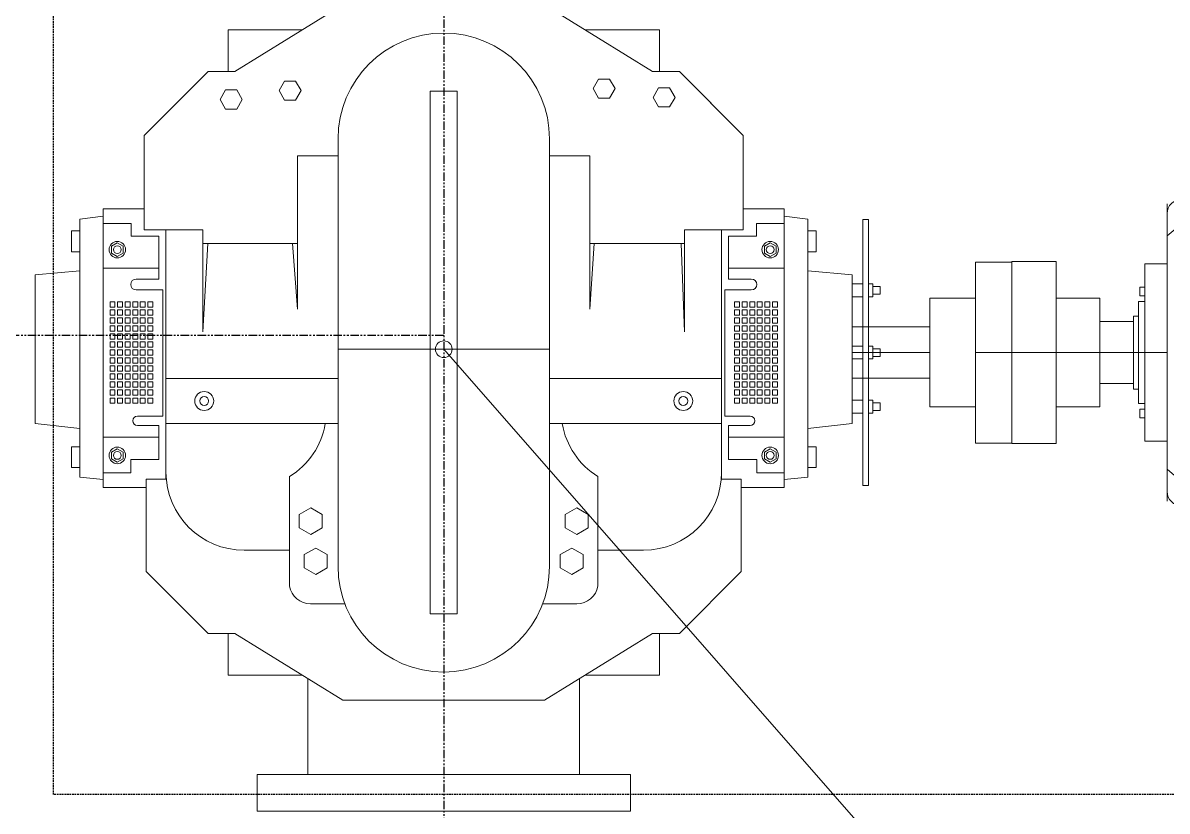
# Model space of a CAD drawing. Header units: inches. Extents: x 86328 to 235202, y 68629 to 184293.
# Drawn here: x 182721 to 184406, y 129127 to 130288 of the extents above; entities that cross this region are included whole.
import ezdxf

# ---------------------------------------------------------------- set-up
doc = ezdxf.new("R2010")
doc.units = ezdxf.units.IN
doc.header["$MEASUREMENT"] = 0
doc.linetypes.add('HIDDEN', pattern=[0.375, 0.25, -0.125])
doc.linetypes.add('PHANTOM2', pattern=[1.25, 0.625, -0.125, 0.125, -0.125, 0.125, -0.125])
doc.layers.add('DIM', color=251, linetype='Continuous', lineweight=0)

msp = doc.modelspace()

# ---------------------------------------------------------------- linework, layer by layer
at = {"color": 8, "linetype": 'PHANTOM2', "ltscale": 20}
for p, q in [((183341.1, 146242.8), (183341.1, 125728.4)), ((183341.1, 129827.4), (176882.3, 129827.4))]:
    msp.add_line(p, q, dxfattribs=at)
at = {"layer": 'DIM', "color": 8, "linetype": 'HIDDEN', "lineweight": 25, "ltscale": 10}
for p, q in [((182766.3, 129151.7), (182766.3, 130501.4)), ((185766.3, 129151.7), (182766.3, 129151.7))]:
    msp.add_line(p, q, dxfattribs=at)
at = {"layer": 'DIM', "color": 8, "linetype": 'Continuous'}
for p, q in [((183033.5, 130216.2), (183192.6, 130314.3)), ((183648.7, 130216.2), (183489.6, 130314.3)), ((183023.4, 130216.2), (183023.4, 130277.6)), ((183023.4, 130277.6), (183133.1, 130277.6)), ((183023.4, 130216.2), (183023.4, 130277.6)), ((183023.4, 130277.6), (183133.1, 130277.6)), ((183658.8, 130277.6), (183549.1, 130277.6)), ((183658.8, 130277.6), (183549.1, 130277.6)), ((183658.8, 130216.2), (183658.8, 130277.6)), ((183658.8, 130216.2), (183658.8, 130277.6)), ((182900.1, 130122.1), (182994.1, 130216.2)), ((182903, 130125), (182994.1, 130216.2)), ((182994.1, 130216.2), (183033.5, 130216.2)), ((182994.1, 130216.2), (183023.4, 130216.2)), ((182994.1, 130216.2), (183023.4, 130216.2)), ((183688, 130216.2), (183648.7, 130216.2)), ((183688, 130216.2), (183658.8, 130216.2)), ((183688, 130216.2), (183658.8, 130216.2)), ((183779.2, 130125), (183688, 130216.2)), ((183782, 130122.1), (183688, 130216.2)), ((183106.7, 130202.2), (183098.5, 130188.1)), ((183122.9, 130202.2), (183106.7, 130202.2)), ((183131.1, 130188.1), (183122.9, 130202.2)), ((183569.1, 130205.1), (183560.9, 130191)), ((183585.4, 130205.1), (183569.1, 130205.1)), ((183593.5, 130191), (183585.4, 130205.1)), ((183657.5, 130192.3), (183649.3, 130178.2)), ((183673.7, 130192.3), (183657.5, 130192.3)), ((183681.9, 130178.2), (183673.7, 130192.3)), ((183019.9, 130189.2), (183011.7, 130175.1)), ((183011.7, 130175.1), (183019.9, 130161)), ((183036.2, 130189.2), (183019.9, 130189.2)), ((183044.3, 130175.1), (183036.2, 130189.2)), ((183036.2, 130161), (183044.3, 130175.1)), ((183098.5, 130188.1), (183106.7, 130174)), ((183122.9, 130174), (183131.1, 130188.1)), ((183361, 130187.4), (183321.2, 130187.4)), ((183321.2, 130187.4), (183321.2, 129807.4)), ((183361, 129807.4), (183361, 130187.4)), ((183560.9, 130191), (183569.1, 130176.9)), ((183569.1, 130176.9), (183585.4, 130176.9)), ((183585.4, 130176.9), (183593.5, 130191)), ((183649.3, 130178.2), (183657.5, 130164.1)), ((183673.7, 130164.1), (183681.9, 130178.2)), ((183019.9, 130161), (183036.2, 130161)), ((183106.7, 130174), (183122.9, 130174)), ((183657.5, 130164.1), (183673.7, 130164.1)), ((182900.1, 129983.1), (182900.1, 130122.1)), ((183185.4, 130116.6), (183185.4, 129807.4)), ((183496.8, 129807.4), (183496.8, 130117.1)), ((183782, 129983.1), (183782, 130122.1)), ((183125.9, 129866.3), (183125.9, 130092.2)), ((183125.9, 130092.2), (183185.4, 130092.2)), ((183556.3, 130092.2), (183496.8, 130092.2)), ((183556.3, 129866.3), (183556.3, 130092.2)), ((182839.6, 129992.3), (182839.6, 130013.9)), ((182839.6, 130013.9), (182900.1, 130013.9)), ((183842.6, 130013.9), (183782, 130013.9)), ((183842.6, 129992.3), (183842.6, 130013.9)), ((184406.3, 130021.3), (184406.3, 129598)), ((184406.3, 129583.8), (184406.3, 130007)), ((182839.6, 130003.1), (182805.1, 129998.7)), ((182805.1, 129998.7), (182805.1, 129922.7)), ((182839.6, 129627), (182839.6, 129992.3)), ((182839.6, 129992.3), (182880.6, 129992.3)), ((182880.6, 129992.3), (182880.6, 129974)), ((183842.6, 129992.3), (183801.5, 129992.3)), ((183801.5, 129992.3), (183801.5, 129974)), ((183842.6, 130003.1), (183877.1, 129998.7)), ((183842.6, 129627), (183842.6, 129992.3)), ((183877.1, 129998.7), (183877.1, 129922.7)), ((183958.1, 129606.6), (183958.1, 129998.5)), ((183958.1, 129998.5), (183966.5, 129998.5)), ((183966.5, 129998.5), (183966.5, 129606.6)), ((182805.1, 129981.7), (182792.8, 129981.7)), ((182792.8, 129981.7), (182792.8, 129950.9)), ((182805.1, 129950.9), (182805.1, 129981.7)), ((182880.6, 129974), (182921.7, 129974)), ((182932.1, 129983.1), (182900.1, 129983.1)), ((182921.7, 129974), (182921.7, 129910.7)), ((182932.1, 129983.1), (182986.5, 129983.1)), ((182932.1, 129616.2), (182932.1, 129983.1)), ((182986.5, 129983.1), (182986.5, 129832.8)), ((183750.1, 129983.1), (183695.6, 129983.1)), ((183695.6, 129983.1), (183695.6, 129832.8)), ((183750.1, 129616.2), (183750.1, 129983.1)), ((183750.1, 129983.1), (183782, 129983.1)), ((183801.5, 129974), (183760.4, 129974)), ((183760.4, 129974), (183760.4, 129910.7)), ((183877.1, 129981.7), (183889.3, 129981.7)), ((183877.1, 129950.9), (183877.1, 129981.7)), ((183889.3, 129981.7), (183889.3, 129950.9)), ((184424.2, 129989.3), (184406.3, 129974.2)), ((182860.4, 129963.9), (182851.8, 129959)), ((182851.8, 129959), (182851.8, 129949)), ((182869, 129959), (182860.4, 129963.9)), ((182869, 129949), (182869, 129959)), ((182986.5, 129963), (183125.9, 129963)), ((182986.5, 129832.8), (182993.9, 129963)), ((183125.9, 129866.3), (183118.4, 129963)), ((183695.6, 129963), (183556.3, 129963)), ((183556.3, 129866.3), (183562.5, 129963)), ((183695.6, 129832.8), (183690.6, 129963)), ((183813.2, 129959), (183821.8, 129963.9)), ((183813.2, 129949), (183813.2, 129959)), ((183821.8, 129963.9), (183830.4, 129959)), ((183830.4, 129959), (183830.4, 129949)), ((182792.8, 129950.9), (182805.1, 129950.9)), ((182851.8, 129949), (182860.4, 129944.1)), ((182860.4, 129944.1), (182869, 129949)), ((183821.8, 129944.1), (183813.2, 129949)), ((183830.4, 129949), (183821.8, 129944.1)), ((183889.3, 129950.9), (183877.1, 129950.9)), ((182805.1, 129922.7), (182739.5, 129916.8)), ((182805.1, 129690.6), (182805.1, 129925.2)), ((182921.7, 129926.9), (182839.6, 129926.9)), ((183760.4, 129926.9), (183842.6, 129926.9)), ((183877.1, 129690.6), (183877.1, 129925.2)), ((183877.1, 129922.7), (183942.7, 129916.8)), ((184123.9, 129935.8), (184177.6, 129935.8)), ((184123.9, 129802.5), (184123.9, 129935.8)), ((184242.8, 129936.4), (184177.6, 129936.4)), ((184177.6, 129936.4), (184177.6, 129802.5)), ((184177.6, 129935.8), (184177.6, 129802.5)), ((184242.8, 129802.5), (184242.8, 129936.4)), ((184406.3, 129932.9), (184373.4, 129932.9)), ((184373.4, 129932.9), (184373.4, 129802.5)), ((184406.3, 129802.5), (184406.3, 129932.9)), ((182739.5, 129916.8), (182739.5, 129698)), ((182921.7, 129910.7), (182888.2, 129910.7)), ((183760.4, 129910.7), (183794, 129910.7)), ((183942.7, 129916.8), (183942.7, 129698)), ((182888.2, 129894.6), (182927.3, 129894.6)), ((182927.3, 129894.6), (182927.3, 129709)), ((183794, 129894.6), (183754.9, 129894.6)), ((183754.9, 129894.6), (183754.9, 129709)), ((183942.7, 129884.6), (183942.7, 129903.5)), ((183942.7, 129903.5), (183958.1, 129903.5)), ((183958.1, 129903.5), (183958.1, 129884.6)), ((183966.5, 129884.6), (183966.5, 129903.5)), ((183966.5, 129903.5), (183972.9, 129903.5)), ((183972.9, 129903.5), (183972.9, 129884.6)), ((183983.5, 129899.7), (183972.9, 129899.7)), ((183972.9, 129899.7), (183972.9, 129888.4)), ((183972.9, 129888.4), (183983.5, 129888.4)), ((183983.5, 129888.4), (183983.5, 129899.7)), ((184373.4, 129898.7), (184366.1, 129898.7)), ((184366.1, 129898.7), (184366.1, 129886.1)), ((184373.4, 129886.1), (184373.4, 129898.7)), ((182857, 129877.1), (182849.7, 129877.1)), ((182849.7, 129877.1), (182849.7, 129869.5)), ((182857, 129869.5), (182857, 129877.1)), ((182868.2, 129877.1), (182860.8, 129877.1)), ((182860.8, 129877.1), (182860.8, 129869.5)), ((182868.2, 129869.5), (182868.2, 129877.1)), ((182879.3, 129877.1), (182872, 129877.1)), ((182872, 129877.1), (182872, 129869.5)), ((182879.3, 129869.5), (182879.3, 129877.1)), ((182890.5, 129877.1), (182883.1, 129877.1)), ((182883.1, 129877.1), (182883.1, 129869.5)), ((182890.5, 129869.5), (182890.5, 129877.1)), ((182901.6, 129877.1), (182894.3, 129877.1)), ((182894.3, 129877.1), (182894.3, 129869.5)), ((182901.6, 129869.5), (182901.6, 129877.1)), ((182912.8, 129877.1), (182905.4, 129877.1)), ((182905.4, 129877.1), (182905.4, 129869.5)), ((182912.8, 129869.5), (182912.8, 129877.1)), ((183769.4, 129869.5), (183769.4, 129877.1)), ((183769.4, 129877.1), (183776.7, 129877.1)), ((183776.7, 129877.1), (183776.7, 129869.5)), ((183780.5, 129869.5), (183780.5, 129877.1)), ((183780.5, 129877.1), (183787.9, 129877.1)), ((183787.9, 129877.1), (183787.9, 129869.5)), ((183791.7, 129869.5), (183791.7, 129877.1)), ((183791.7, 129877.1), (183799, 129877.1)), ((183799, 129877.1), (183799, 129869.5)), ((183802.8, 129869.5), (183802.8, 129877.1)), ((183802.8, 129877.1), (183810.2, 129877.1)), ((183810.2, 129877.1), (183810.2, 129869.5)), ((183814, 129869.5), (183814, 129877.1)), ((183814, 129877.1), (183821.3, 129877.1)), ((183821.3, 129877.1), (183821.3, 129869.5)), ((183825.1, 129869.5), (183825.1, 129877.1)), ((183825.1, 129877.1), (183832.5, 129877.1)), ((183832.5, 129877.1), (183832.5, 129869.5)), ((183958.1, 129884.6), (183942.7, 129884.6)), ((183972.9, 129884.6), (183966.5, 129884.6)), ((184056.8, 129882.5), (184123.9, 129882.5)), ((184056.8, 129722.5), (184056.8, 129882.5)), ((184123.9, 129882.5), (184123.9, 129722.5)), ((184242.8, 129802.5), (184242.8, 129882.5)), ((184242.8, 129882.5), (184307, 129882.5)), ((184307, 129882.5), (184307, 129802.5)), ((184363.9, 129802.5), (184363.9, 129877.6)), ((184363.9, 129877.6), (184373.4, 129877.6)), ((184366.1, 129886.1), (184373.4, 129886.1)), ((184373.4, 129877.6), (184373.4, 129802.5)), ((182849.7, 129869.5), (182857, 129869.5)), ((182857, 129865.3), (182849.7, 129865.3)), ((182849.7, 129865.3), (182849.7, 129857.7)), ((182849.7, 129857.7), (182857, 129857.7)), ((182857, 129857.7), (182857, 129865.3)), ((182860.8, 129869.5), (182868.2, 129869.5)), ((182868.2, 129865.3), (182860.8, 129865.3)), ((182860.8, 129865.3), (182860.8, 129857.7)), ((182860.8, 129857.7), (182868.2, 129857.7)), ((182868.2, 129857.7), (182868.2, 129865.3)), ((182872, 129869.5), (182879.3, 129869.5)), ((182879.3, 129865.3), (182872, 129865.3)), ((182872, 129865.3), (182872, 129857.7)), ((182872, 129857.7), (182879.3, 129857.7)), ((182879.3, 129857.7), (182879.3, 129865.3)), ((182883.1, 129869.5), (182890.5, 129869.5)), ((182890.5, 129865.3), (182883.1, 129865.3)), ((182883.1, 129865.3), (182883.1, 129857.7)), ((182883.1, 129857.7), (182890.5, 129857.7)), ((182890.5, 129857.7), (182890.5, 129865.3)), ((182894.3, 129869.5), (182901.6, 129869.5)), ((182901.6, 129865.3), (182894.3, 129865.3)), ((182894.3, 129865.3), (182894.3, 129857.7)), ((182894.3, 129857.7), (182901.6, 129857.7)), ((182901.6, 129857.7), (182901.6, 129865.3)), ((182905.4, 129869.5), (182912.8, 129869.5)), ((182912.8, 129865.3), (182905.4, 129865.3)), ((182905.4, 129865.3), (182905.4, 129857.7)), ((182905.4, 129857.7), (182912.8, 129857.7)), ((182912.8, 129857.7), (182912.8, 129865.3)), ((183776.7, 129869.5), (183769.4, 129869.5)), ((183769.4, 129857.7), (183769.4, 129865.3)), ((183769.4, 129865.3), (183776.7, 129865.3)), ((183776.7, 129857.7), (183769.4, 129857.7)), ((183776.7, 129865.3), (183776.7, 129857.7)), ((183787.9, 129869.5), (183780.5, 129869.5)), ((183780.5, 129857.7), (183780.5, 129865.3)), ((183780.5, 129865.3), (183787.9, 129865.3)), ((183787.9, 129857.7), (183780.5, 129857.7)), ((183787.9, 129865.3), (183787.9, 129857.7)), ((183799, 129869.5), (183791.7, 129869.5)), ((183791.7, 129857.7), (183791.7, 129865.3)), ((183791.7, 129865.3), (183799, 129865.3)), ((183799, 129857.7), (183791.7, 129857.7)), ((183799, 129865.3), (183799, 129857.7)), ((183810.2, 129869.5), (183802.8, 129869.5)), ((183802.8, 129857.7), (183802.8, 129865.3)), ((183802.8, 129865.3), (183810.2, 129865.3)), ((183810.2, 129857.7), (183802.8, 129857.7)), ((183810.2, 129865.3), (183810.2, 129857.7)), ((183821.3, 129869.5), (183814, 129869.5)), ((183814, 129857.7), (183814, 129865.3)), ((183814, 129865.3), (183821.3, 129865.3)), ((183821.3, 129857.7), (183814, 129857.7)), ((183821.3, 129865.3), (183821.3, 129857.7)), ((183832.5, 129869.5), (183825.1, 129869.5)), ((183825.1, 129857.7), (183825.1, 129865.3)), ((183825.1, 129865.3), (183832.5, 129865.3)), ((183832.5, 129857.7), (183825.1, 129857.7)), ((183832.5, 129865.3), (183832.5, 129857.7)), ((184356.9, 129802.5), (184356.9, 129856.3)), ((184356.9, 129856.3), (184363.9, 129856.3)), ((184363.9, 129856.3), (184363.9, 129802.5)), ((182857, 129853.5), (182849.7, 129853.5)), ((182849.7, 129853.5), (182849.7, 129845.9)), ((182849.7, 129845.9), (182857, 129845.9)), ((182857, 129841.7), (182849.7, 129841.7)), ((182849.7, 129841.7), (182849.7, 129834.1)), ((182857, 129845.9), (182857, 129853.5)), ((182857, 129834.1), (182857, 129841.7)), ((182868.2, 129853.5), (182860.8, 129853.5)), ((182860.8, 129853.5), (182860.8, 129845.9)), ((182860.8, 129845.9), (182868.2, 129845.9)), ((182868.2, 129841.7), (182860.8, 129841.7)), ((182860.8, 129841.7), (182860.8, 129834.1)), ((182868.2, 129845.9), (182868.2, 129853.5)), ((182868.2, 129834.1), (182868.2, 129841.7)), ((182879.3, 129853.5), (182872, 129853.5)), ((182872, 129853.5), (182872, 129845.9)), ((182872, 129845.9), (182879.3, 129845.9)), ((182879.3, 129841.7), (182872, 129841.7)), ((182872, 129841.7), (182872, 129834.1)), ((182879.3, 129845.9), (182879.3, 129853.5)), ((182879.3, 129834.1), (182879.3, 129841.7)), ((182890.5, 129853.5), (182883.1, 129853.5)), ((182883.1, 129853.5), (182883.1, 129845.9)), ((182883.1, 129845.9), (182890.5, 129845.9)), ((182890.5, 129841.7), (182883.1, 129841.7)), ((182883.1, 129841.7), (182883.1, 129834.1)), ((182890.5, 129845.9), (182890.5, 129853.5)), ((182890.5, 129834.1), (182890.5, 129841.7)), ((182901.6, 129853.5), (182894.3, 129853.5)), ((182894.3, 129853.5), (182894.3, 129845.9)), ((182894.3, 129845.9), (182901.6, 129845.9)), ((182901.6, 129841.7), (182894.3, 129841.7)), ((182894.3, 129841.7), (182894.3, 129834.1)), ((182901.6, 129845.9), (182901.6, 129853.5)), ((182901.6, 129834.1), (182901.6, 129841.7)), ((182912.8, 129853.5), (182905.4, 129853.5)), ((182905.4, 129853.5), (182905.4, 129845.9)), ((182905.4, 129845.9), (182912.8, 129845.9)), ((182912.8, 129841.7), (182905.4, 129841.7)), ((182905.4, 129841.7), (182905.4, 129834.1)), ((182912.8, 129845.9), (182912.8, 129853.5)), ((182912.8, 129834.1), (182912.8, 129841.7)), ((183769.4, 129845.9), (183769.4, 129853.5)), ((183769.4, 129853.5), (183776.7, 129853.5)), ((183776.7, 129845.9), (183769.4, 129845.9)), ((183769.4, 129834.1), (183769.4, 129841.7)), ((183769.4, 129841.7), (183776.7, 129841.7)), ((183776.7, 129853.5), (183776.7, 129845.9)), ((183776.7, 129841.7), (183776.7, 129834.1)), ((183780.5, 129845.9), (183780.5, 129853.5)), ((183780.5, 129853.5), (183787.9, 129853.5)), ((183787.9, 129845.9), (183780.5, 129845.9)), ((183780.5, 129834.1), (183780.5, 129841.7)), ((183780.5, 129841.7), (183787.9, 129841.7)), ((183787.9, 129853.5), (183787.9, 129845.9)), ((183787.9, 129841.7), (183787.9, 129834.1)), ((183791.7, 129845.9), (183791.7, 129853.5)), ((183791.7, 129853.5), (183799, 129853.5)), ((183799, 129845.9), (183791.7, 129845.9)), ((183791.7, 129834.1), (183791.7, 129841.7)), ((183791.7, 129841.7), (183799, 129841.7)), ((183799, 129853.5), (183799, 129845.9)), ((183799, 129841.7), (183799, 129834.1)), ((183802.8, 129845.9), (183802.8, 129853.5)), ((183802.8, 129853.5), (183810.2, 129853.5)), ((183810.2, 129845.9), (183802.8, 129845.9)), ((183802.8, 129834.1), (183802.8, 129841.7)), ((183802.8, 129841.7), (183810.2, 129841.7)), ((183810.2, 129853.5), (183810.2, 129845.9)), ((183810.2, 129841.7), (183810.2, 129834.1)), ((183814, 129845.9), (183814, 129853.5)), ((183814, 129853.5), (183821.3, 129853.5)), ((183821.3, 129845.9), (183814, 129845.9)), ((183814, 129834.1), (183814, 129841.7)), ((183814, 129841.7), (183821.3, 129841.7)), ((183821.3, 129853.5), (183821.3, 129845.9)), ((183821.3, 129841.7), (183821.3, 129834.1)), ((183825.1, 129845.9), (183825.1, 129853.5)), ((183825.1, 129853.5), (183832.5, 129853.5)), ((183832.5, 129845.9), (183825.1, 129845.9)), ((183825.1, 129834.1), (183825.1, 129841.7)), ((183825.1, 129841.7), (183832.5, 129841.7)), ((183832.5, 129853.5), (183832.5, 129845.9)), ((183832.5, 129841.7), (183832.5, 129834.1)), ((183942.7, 129840.2), (184056.8, 129840.2)), ((183942.7, 129802.5), (183942.7, 129840.2)), ((184056.8, 129840.2), (184056.8, 129802.5)), ((184307, 129802.5), (184307, 129848.2)), ((184307, 129848.2), (184356.9, 129848.2)), ((184356.9, 129848.2), (184356.9, 129802.5)), ((182849.7, 129834.1), (182857, 129834.1)), ((182857, 129829.9), (182849.7, 129829.9)), ((182849.7, 129829.9), (182849.7, 129822.3)), ((182849.7, 129822.3), (182857, 129822.3)), ((182857, 129822.3), (182857, 129829.9)), ((182860.8, 129834.1), (182868.2, 129834.1)), ((182868.2, 129829.9), (182860.8, 129829.9)), ((182860.8, 129829.9), (182860.8, 129822.3)), ((182860.8, 129822.3), (182868.2, 129822.3)), ((182868.2, 129822.3), (182868.2, 129829.9)), ((182872, 129834.1), (182879.3, 129834.1)), ((182879.3, 129829.9), (182872, 129829.9)), ((182872, 129829.9), (182872, 129822.3)), ((182872, 129822.3), (182879.3, 129822.3)), ((182879.3, 129822.3), (182879.3, 129829.9)), ((182883.1, 129834.1), (182890.5, 129834.1)), ((182890.5, 129829.9), (182883.1, 129829.9)), ((182883.1, 129829.9), (182883.1, 129822.3)), ((182883.1, 129822.3), (182890.5, 129822.3)), ((182890.5, 129822.3), (182890.5, 129829.9)), ((182894.3, 129834.1), (182901.6, 129834.1)), ((182901.6, 129829.9), (182894.3, 129829.9)), ((182894.3, 129829.9), (182894.3, 129822.3)), ((182894.3, 129822.3), (182901.6, 129822.3)), ((182901.6, 129822.3), (182901.6, 129829.9)), ((182905.4, 129834.1), (182912.8, 129834.1)), ((182912.8, 129829.9), (182905.4, 129829.9)), ((182905.4, 129829.9), (182905.4, 129822.3)), ((182905.4, 129822.3), (182912.8, 129822.3)), ((182912.8, 129822.3), (182912.8, 129829.9)), ((183776.7, 129834.1), (183769.4, 129834.1)), ((183769.4, 129822.3), (183769.4, 129829.9)), ((183769.4, 129829.9), (183776.7, 129829.9)), ((183776.7, 129822.3), (183769.4, 129822.3)), ((183776.7, 129829.9), (183776.7, 129822.3)), ((183787.9, 129834.1), (183780.5, 129834.1)), ((183780.5, 129822.3), (183780.5, 129829.9)), ((183780.5, 129829.9), (183787.9, 129829.9)), ((183787.9, 129822.3), (183780.5, 129822.3)), ((183787.9, 129829.9), (183787.9, 129822.3)), ((183799, 129834.1), (183791.7, 129834.1)), ((183791.7, 129822.3), (183791.7, 129829.9)), ((183791.7, 129829.9), (183799, 129829.9)), ((183799, 129822.3), (183791.7, 129822.3)), ((183799, 129829.9), (183799, 129822.3)), ((183810.2, 129834.1), (183802.8, 129834.1)), ((183802.8, 129822.3), (183802.8, 129829.9)), ((183802.8, 129829.9), (183810.2, 129829.9)), ((183810.2, 129822.3), (183802.8, 129822.3)), ((183810.2, 129829.9), (183810.2, 129822.3)), ((183821.3, 129834.1), (183814, 129834.1)), ((183814, 129822.3), (183814, 129829.9)), ((183814, 129829.9), (183821.3, 129829.9)), ((183821.3, 129822.3), (183814, 129822.3)), ((183821.3, 129829.9), (183821.3, 129822.3)), ((183832.5, 129834.1), (183825.1, 129834.1)), ((183825.1, 129822.3), (183825.1, 129829.9)), ((183825.1, 129829.9), (183832.5, 129829.9)), ((183832.5, 129822.3), (183825.1, 129822.3)), ((183832.5, 129829.9), (183832.5, 129822.3)), ((182857, 129818.1), (182849.7, 129818.1)), ((182849.7, 129818.1), (182849.7, 129810.5)), ((182849.7, 129810.5), (182857, 129810.5)), ((182857, 129806.3), (182849.7, 129806.3)), ((182849.7, 129806.3), (182849.7, 129798.7)), ((182857, 129810.5), (182857, 129818.1)), ((182857, 129798.7), (182857, 129806.3)), ((182868.2, 129818.1), (182860.8, 129818.1)), ((182860.8, 129818.1), (182860.8, 129810.5)), ((182860.8, 129810.5), (182868.2, 129810.5)), ((182868.2, 129806.3), (182860.8, 129806.3)), ((182860.8, 129806.3), (182860.8, 129798.7)), ((182868.2, 129810.5), (182868.2, 129818.1)), ((182868.2, 129798.7), (182868.2, 129806.3)), ((182879.3, 129818.1), (182872, 129818.1)), ((182872, 129818.1), (182872, 129810.5)), ((182872, 129810.5), (182879.3, 129810.5)), ((182879.3, 129806.3), (182872, 129806.3)), ((182872, 129806.3), (182872, 129798.7)), ((182879.3, 129810.5), (182879.3, 129818.1)), ((182879.3, 129798.7), (182879.3, 129806.3)), ((182890.5, 129818.1), (182883.1, 129818.1)), ((182883.1, 129818.1), (182883.1, 129810.5)), ((182883.1, 129810.5), (182890.5, 129810.5)), ((182890.5, 129806.3), (182883.1, 129806.3)), ((182883.1, 129806.3), (182883.1, 129798.7)), ((182890.5, 129810.5), (182890.5, 129818.1)), ((182890.5, 129798.7), (182890.5, 129806.3)), ((182901.6, 129818.1), (182894.3, 129818.1)), ((182894.3, 129818.1), (182894.3, 129810.5)), ((182894.3, 129810.5), (182901.6, 129810.5)), ((182901.6, 129806.3), (182894.3, 129806.3)), ((182894.3, 129806.3), (182894.3, 129798.7)), ((182901.6, 129810.5), (182901.6, 129818.1)), ((182901.6, 129798.7), (182901.6, 129806.3)), ((182912.8, 129818.1), (182905.4, 129818.1)), ((182905.4, 129818.1), (182905.4, 129810.5)), ((182905.4, 129810.5), (182912.8, 129810.5)), ((182912.8, 129806.3), (182905.4, 129806.3)), ((182905.4, 129806.3), (182905.4, 129798.7)), ((182912.8, 129810.5), (182912.8, 129818.1)), ((182912.8, 129798.7), (182912.8, 129806.3)), ((183185.4, 129807.4), (183496.8, 129807.4)), ((183185.4, 129488.5), (183185.4, 129807.4)), ((183185.4, 129807.4), (183496.8, 129807.4)), ((183321.2, 129807.4), (183361, 129807.4)), ((183321.2, 129417.7), (183321.2, 129807.4)), ((183321.2, 129807.4), (183361, 129807.4)), ((183341.1, 129807.3), (184071.6, 128973.3)), ((183361, 129807.4), (183361, 129417.7)), ((183496.8, 129807.4), (183496.8, 129487.9)), ((183769.4, 129810.5), (183769.4, 129818.1)), ((183769.4, 129818.1), (183776.7, 129818.1)), ((183776.7, 129810.5), (183769.4, 129810.5)), ((183769.4, 129798.7), (183769.4, 129806.3)), ((183769.4, 129806.3), (183776.7, 129806.3)), ((183776.7, 129818.1), (183776.7, 129810.5)), ((183776.7, 129806.3), (183776.7, 129798.7)), ((183780.5, 129810.5), (183780.5, 129818.1)), ((183780.5, 129818.1), (183787.9, 129818.1)), ((183787.9, 129810.5), (183780.5, 129810.5)), ((183780.5, 129798.7), (183780.5, 129806.3)), ((183780.5, 129806.3), (183787.9, 129806.3)), ((183787.9, 129818.1), (183787.9, 129810.5)), ((183787.9, 129806.3), (183787.9, 129798.7)), ((183791.7, 129810.5), (183791.7, 129818.1)), ((183791.7, 129818.1), (183799, 129818.1)), ((183799, 129810.5), (183791.7, 129810.5)), ((183791.7, 129798.7), (183791.7, 129806.3)), ((183791.7, 129806.3), (183799, 129806.3)), ((183799, 129818.1), (183799, 129810.5)), ((183799, 129806.3), (183799, 129798.7)), ((183802.8, 129810.5), (183802.8, 129818.1)), ((183802.8, 129818.1), (183810.2, 129818.1)), ((183810.2, 129810.5), (183802.8, 129810.5)), ((183802.8, 129798.7), (183802.8, 129806.3)), ((183802.8, 129806.3), (183810.2, 129806.3)), ((183810.2, 129818.1), (183810.2, 129810.5)), ((183810.2, 129806.3), (183810.2, 129798.7)), ((183814, 129810.5), (183814, 129818.1)), ((183814, 129818.1), (183821.3, 129818.1)), ((183821.3, 129810.5), (183814, 129810.5)), ((183814, 129798.7), (183814, 129806.3)), ((183814, 129806.3), (183821.3, 129806.3)), ((183821.3, 129818.1), (183821.3, 129810.5)), ((183821.3, 129806.3), (183821.3, 129798.7)), ((183825.1, 129810.5), (183825.1, 129818.1)), ((183825.1, 129818.1), (183832.5, 129818.1)), ((183832.5, 129810.5), (183825.1, 129810.5)), ((183825.1, 129798.7), (183825.1, 129806.3)), ((183825.1, 129806.3), (183832.5, 129806.3)), ((183832.5, 129818.1), (183832.5, 129810.5)), ((183832.5, 129806.3), (183832.5, 129798.7)), ((183942.7, 129793.1), (183942.7, 129812)), ((183942.7, 129812), (183958.1, 129812)), ((183958.1, 129812), (183958.1, 129793.1)), ((183966.5, 129793.1), (183966.5, 129812)), ((183966.5, 129812), (183972.9, 129812)), ((183972.9, 129812), (183972.9, 129793.1)), ((183983.5, 129808.2), (183972.9, 129808.2)), ((183972.9, 129808.2), (183972.9, 129796.8)), ((183983.5, 129796.8), (183983.5, 129808.2)), ((182849.7, 129798.7), (182857, 129798.7)), ((182849.7, 129794.5), (182857, 129794.5)), ((182849.7, 129786.9), (182849.7, 129794.5)), ((182857, 129794.5), (182857, 129786.9)), ((182860.8, 129798.7), (182868.2, 129798.7)), ((182860.8, 129794.5), (182868.2, 129794.5)), ((182860.8, 129786.9), (182860.8, 129794.5)), ((182868.2, 129794.5), (182868.2, 129786.9)), ((182872, 129798.7), (182879.3, 129798.7)), ((182872, 129794.5), (182879.3, 129794.5)), ((182872, 129786.9), (182872, 129794.5)), ((182879.3, 129794.5), (182879.3, 129786.9)), ((182883.1, 129798.7), (182890.5, 129798.7)), ((182883.1, 129794.5), (182890.5, 129794.5)), ((182883.1, 129786.9), (182883.1, 129794.5)), ((182890.5, 129794.5), (182890.5, 129786.9)), ((182894.3, 129798.7), (182901.6, 129798.7)), ((182894.3, 129794.5), (182901.6, 129794.5)), ((182894.3, 129786.9), (182894.3, 129794.5)), ((182901.6, 129794.5), (182901.6, 129786.9)), ((182905.4, 129798.7), (182912.8, 129798.7)), ((182905.4, 129794.5), (182912.8, 129794.5)), ((182905.4, 129786.9), (182905.4, 129794.5)), ((182912.8, 129794.5), (182912.8, 129786.9)), ((183776.7, 129798.7), (183769.4, 129798.7)), ((183776.7, 129794.5), (183769.4, 129794.5)), ((183769.4, 129794.5), (183769.4, 129786.9)), ((183776.7, 129786.9), (183776.7, 129794.5)), ((183787.9, 129798.7), (183780.5, 129798.7)), ((183787.9, 129794.5), (183780.5, 129794.5)), ((183780.5, 129794.5), (183780.5, 129786.9)), ((183787.9, 129786.9), (183787.9, 129794.5)), ((183799, 129798.7), (183791.7, 129798.7)), ((183799, 129794.5), (183791.7, 129794.5)), ((183791.7, 129794.5), (183791.7, 129786.9)), ((183799, 129786.9), (183799, 129794.5)), ((183810.2, 129798.7), (183802.8, 129798.7)), ((183810.2, 129794.5), (183802.8, 129794.5)), ((183802.8, 129794.5), (183802.8, 129786.9)), ((183810.2, 129786.9), (183810.2, 129794.5)), ((183821.3, 129798.7), (183814, 129798.7)), ((183821.3, 129794.5), (183814, 129794.5)), ((183814, 129794.5), (183814, 129786.9)), ((183821.3, 129786.9), (183821.3, 129794.5)), ((183832.5, 129798.7), (183825.1, 129798.7)), ((183832.5, 129794.5), (183825.1, 129794.5)), ((183825.1, 129794.5), (183825.1, 129786.9)), ((183832.5, 129786.9), (183832.5, 129794.5)), ((184056.8, 129802.5), (183942.7, 129802.5)), ((184056.8, 129802.5), (183942.7, 129802.5)), ((183942.7, 129802.5), (183942.7, 129764.9)), ((183958.1, 129793.1), (183942.7, 129793.1)), ((183972.9, 129793.1), (183966.5, 129793.1)), ((183972.9, 129796.8), (183983.5, 129796.8)), ((184056.8, 129764.9), (184056.8, 129802.5)), ((184177.6, 129802.5), (184123.9, 129802.5)), ((184177.6, 129802.5), (184123.9, 129802.5)), ((184123.9, 129802.5), (184123.9, 129669.3)), ((184177.6, 129802.5), (184242.8, 129802.5)), ((184177.6, 129802.5), (184242.8, 129802.5)), ((184177.6, 129668.7), (184177.6, 129802.5)), ((184177.6, 129669.3), (184177.6, 129802.5)), ((184307, 129802.5), (184242.8, 129802.5)), ((184307, 129802.5), (184242.8, 129802.5)), ((184242.8, 129802.5), (184242.8, 129722.5)), ((184242.8, 129802.5), (184242.8, 129668.7)), ((184356.9, 129802.5), (184307, 129802.5)), ((184307, 129722.5), (184307, 129802.5)), ((184356.9, 129802.5), (184307, 129802.5)), ((184307, 129802.5), (184307, 129756.9)), ((184363.9, 129802.5), (184356.9, 129802.5)), ((184356.9, 129756.9), (184356.9, 129802.5)), ((184363.9, 129802.5), (184356.9, 129802.5)), ((184356.9, 129802.5), (184356.9, 129748.8)), ((184373.4, 129802.5), (184363.9, 129802.5)), ((184363.9, 129748.8), (184363.9, 129802.5)), ((184373.4, 129802.5), (184363.9, 129802.5)), ((184363.9, 129802.5), (184363.9, 129727.5)), ((184373.4, 129802.5), (184406.3, 129802.5)), ((184373.4, 129727.5), (184373.4, 129802.5)), ((184373.4, 129802.5), (184406.3, 129802.5)), ((184373.4, 129672.2), (184373.4, 129802.5)), ((184406.3, 129802.5), (184406.3, 129672.2)), ((182857, 129786.9), (182849.7, 129786.9)), ((182849.7, 129782.8), (182857, 129782.8)), ((182849.7, 129775.2), (182849.7, 129782.8)), ((182857, 129775.2), (182849.7, 129775.2)), ((182849.7, 129771), (182857, 129771)), ((182849.7, 129763.4), (182849.7, 129771)), ((182857, 129782.8), (182857, 129775.2)), ((182857, 129771), (182857, 129763.4)), ((182868.2, 129786.9), (182860.8, 129786.9)), ((182860.8, 129782.8), (182868.2, 129782.8)), ((182860.8, 129775.2), (182860.8, 129782.8)), ((182868.2, 129775.2), (182860.8, 129775.2)), ((182860.8, 129771), (182868.2, 129771)), ((182860.8, 129763.4), (182860.8, 129771)), ((182868.2, 129782.8), (182868.2, 129775.2)), ((182868.2, 129771), (182868.2, 129763.4)), ((182879.3, 129786.9), (182872, 129786.9)), ((182872, 129782.8), (182879.3, 129782.8)), ((182872, 129775.2), (182872, 129782.8)), ((182879.3, 129775.2), (182872, 129775.2)), ((182872, 129771), (182879.3, 129771)), ((182872, 129763.4), (182872, 129771)), ((182879.3, 129782.8), (182879.3, 129775.2)), ((182879.3, 129771), (182879.3, 129763.4)), ((182890.5, 129786.9), (182883.1, 129786.9)), ((182883.1, 129782.8), (182890.5, 129782.8)), ((182883.1, 129775.2), (182883.1, 129782.8)), ((182890.5, 129775.2), (182883.1, 129775.2)), ((182883.1, 129771), (182890.5, 129771)), ((182883.1, 129763.4), (182883.1, 129771)), ((182890.5, 129782.8), (182890.5, 129775.2)), ((182890.5, 129771), (182890.5, 129763.4)), ((182901.6, 129786.9), (182894.3, 129786.9)), ((182894.3, 129782.8), (182901.6, 129782.8)), ((182894.3, 129775.2), (182894.3, 129782.8)), ((182901.6, 129775.2), (182894.3, 129775.2)), ((182894.3, 129771), (182901.6, 129771)), ((182894.3, 129763.4), (182894.3, 129771)), ((182901.6, 129782.8), (182901.6, 129775.2)), ((182901.6, 129771), (182901.6, 129763.4)), ((182912.8, 129786.9), (182905.4, 129786.9)), ((182905.4, 129782.8), (182912.8, 129782.8)), ((182905.4, 129775.2), (182905.4, 129782.8)), ((182912.8, 129775.2), (182905.4, 129775.2)), ((182905.4, 129771), (182912.8, 129771)), ((182905.4, 129763.4), (182905.4, 129771)), ((182912.8, 129782.8), (182912.8, 129775.2)), ((182912.8, 129771), (182912.8, 129763.4)), ((183769.4, 129786.9), (183776.7, 129786.9)), ((183776.7, 129782.8), (183769.4, 129782.8)), ((183769.4, 129782.8), (183769.4, 129775.2)), ((183769.4, 129775.2), (183776.7, 129775.2)), ((183776.7, 129771), (183769.4, 129771)), ((183769.4, 129771), (183769.4, 129763.4)), ((183776.7, 129775.2), (183776.7, 129782.8)), ((183776.7, 129763.4), (183776.7, 129771)), ((183780.5, 129786.9), (183787.9, 129786.9)), ((183787.9, 129782.8), (183780.5, 129782.8)), ((183780.5, 129782.8), (183780.5, 129775.2)), ((183780.5, 129775.2), (183787.9, 129775.2)), ((183787.9, 129771), (183780.5, 129771)), ((183780.5, 129771), (183780.5, 129763.4)), ((183787.9, 129775.2), (183787.9, 129782.8)), ((183787.9, 129763.4), (183787.9, 129771)), ((183791.7, 129786.9), (183799, 129786.9)), ((183799, 129782.8), (183791.7, 129782.8)), ((183791.7, 129782.8), (183791.7, 129775.2)), ((183791.7, 129775.2), (183799, 129775.2)), ((183799, 129771), (183791.7, 129771)), ((183791.7, 129771), (183791.7, 129763.4)), ((183799, 129775.2), (183799, 129782.8)), ((183799, 129763.4), (183799, 129771)), ((183802.8, 129786.9), (183810.2, 129786.9)), ((183810.2, 129782.8), (183802.8, 129782.8)), ((183802.8, 129782.8), (183802.8, 129775.2)), ((183802.8, 129775.2), (183810.2, 129775.2)), ((183810.2, 129771), (183802.8, 129771)), ((183802.8, 129771), (183802.8, 129763.4)), ((183810.2, 129775.2), (183810.2, 129782.8)), ((183810.2, 129763.4), (183810.2, 129771)), ((183814, 129786.9), (183821.3, 129786.9)), ((183821.3, 129782.8), (183814, 129782.8)), ((183814, 129782.8), (183814, 129775.2)), ((183814, 129775.2), (183821.3, 129775.2)), ((183821.3, 129771), (183814, 129771)), ((183814, 129771), (183814, 129763.4)), ((183821.3, 129775.2), (183821.3, 129782.8)), ((183821.3, 129763.4), (183821.3, 129771)), ((183825.1, 129786.9), (183832.5, 129786.9)), ((183832.5, 129782.8), (183825.1, 129782.8)), ((183825.1, 129782.8), (183825.1, 129775.2)), ((183825.1, 129775.2), (183832.5, 129775.2)), ((183832.5, 129771), (183825.1, 129771)), ((183825.1, 129771), (183825.1, 129763.4)), ((183832.5, 129775.2), (183832.5, 129782.8)), ((183832.5, 129763.4), (183832.5, 129771)), ((182857, 129763.4), (182849.7, 129763.4)), ((182849.7, 129759.2), (182857, 129759.2)), ((182849.7, 129751.6), (182849.7, 129759.2)), ((182857, 129759.2), (182857, 129751.6)), ((182868.2, 129763.4), (182860.8, 129763.4)), ((182860.8, 129759.2), (182868.2, 129759.2)), ((182860.8, 129751.6), (182860.8, 129759.2)), ((182868.2, 129759.2), (182868.2, 129751.6)), ((182879.3, 129763.4), (182872, 129763.4)), ((182872, 129759.2), (182879.3, 129759.2)), ((182872, 129751.6), (182872, 129759.2)), ((182879.3, 129759.2), (182879.3, 129751.6)), ((182890.5, 129763.4), (182883.1, 129763.4)), ((182883.1, 129759.2), (182890.5, 129759.2)), ((182883.1, 129751.6), (182883.1, 129759.2)), ((182890.5, 129759.2), (182890.5, 129751.6)), ((182901.6, 129763.4), (182894.3, 129763.4)), ((182894.3, 129759.2), (182901.6, 129759.2)), ((182894.3, 129751.6), (182894.3, 129759.2)), ((182901.6, 129759.2), (182901.6, 129751.6)), ((182912.8, 129763.4), (182905.4, 129763.4)), ((182905.4, 129759.2), (182912.8, 129759.2)), ((182905.4, 129751.6), (182905.4, 129759.2)), ((182912.8, 129759.2), (182912.8, 129751.6)), ((182932.1, 129698.3), (182932.1, 129764.5)), ((182932.1, 129764.5), (183185.4, 129764.5)), ((183185.4, 129764.5), (183185.4, 129698.3)), ((183750.1, 129764.5), (183496.8, 129764.5)), ((183496.8, 129764.5), (183496.8, 129698.3)), ((183750.1, 129698.3), (183750.1, 129764.5)), ((183769.4, 129763.4), (183776.7, 129763.4)), ((183776.7, 129759.2), (183769.4, 129759.2)), ((183769.4, 129759.2), (183769.4, 129751.6)), ((183776.7, 129751.6), (183776.7, 129759.2)), ((183780.5, 129763.4), (183787.9, 129763.4)), ((183787.9, 129759.2), (183780.5, 129759.2)), ((183780.5, 129759.2), (183780.5, 129751.6)), ((183787.9, 129751.6), (183787.9, 129759.2)), ((183791.7, 129763.4), (183799, 129763.4)), ((183799, 129759.2), (183791.7, 129759.2)), ((183791.7, 129759.2), (183791.7, 129751.6)), ((183799, 129751.6), (183799, 129759.2)), ((183802.8, 129763.4), (183810.2, 129763.4)), ((183810.2, 129759.2), (183802.8, 129759.2)), ((183802.8, 129759.2), (183802.8, 129751.6)), ((183810.2, 129751.6), (183810.2, 129759.2)), ((183814, 129763.4), (183821.3, 129763.4)), ((183821.3, 129759.2), (183814, 129759.2)), ((183814, 129759.2), (183814, 129751.6)), ((183821.3, 129751.6), (183821.3, 129759.2)), ((183825.1, 129763.4), (183832.5, 129763.4)), ((183832.5, 129759.2), (183825.1, 129759.2)), ((183825.1, 129759.2), (183825.1, 129751.6)), ((183832.5, 129751.6), (183832.5, 129759.2)), ((183942.7, 129764.9), (184056.8, 129764.9)), ((184307, 129756.9), (184356.9, 129756.9)), ((182857, 129751.6), (182849.7, 129751.6)), ((182849.7, 129747.4), (182857, 129747.4)), ((182849.7, 129739.8), (182849.7, 129747.4)), ((182857, 129739.8), (182849.7, 129739.8)), ((182857, 129747.4), (182857, 129739.8)), ((182868.2, 129751.6), (182860.8, 129751.6)), ((182860.8, 129747.4), (182868.2, 129747.4)), ((182860.8, 129739.8), (182860.8, 129747.4)), ((182868.2, 129739.8), (182860.8, 129739.8)), ((182868.2, 129747.4), (182868.2, 129739.8)), ((182879.3, 129751.6), (182872, 129751.6)), ((182872, 129747.4), (182879.3, 129747.4)), ((182872, 129739.8), (182872, 129747.4)), ((182879.3, 129739.8), (182872, 129739.8)), ((182879.3, 129747.4), (182879.3, 129739.8)), ((182890.5, 129751.6), (182883.1, 129751.6)), ((182883.1, 129747.4), (182890.5, 129747.4)), ((182883.1, 129739.8), (182883.1, 129747.4)), ((182890.5, 129739.8), (182883.1, 129739.8)), ((182890.5, 129747.4), (182890.5, 129739.8)), ((182901.6, 129751.6), (182894.3, 129751.6)), ((182894.3, 129747.4), (182901.6, 129747.4)), ((182894.3, 129739.8), (182894.3, 129747.4)), ((182901.6, 129739.8), (182894.3, 129739.8)), ((182901.6, 129747.4), (182901.6, 129739.8)), ((182912.8, 129751.6), (182905.4, 129751.6)), ((182905.4, 129747.4), (182912.8, 129747.4)), ((182905.4, 129739.8), (182905.4, 129747.4)), ((182912.8, 129739.8), (182905.4, 129739.8)), ((182912.8, 129747.4), (182912.8, 129739.8)), ((183769.4, 129751.6), (183776.7, 129751.6)), ((183776.7, 129747.4), (183769.4, 129747.4)), ((183769.4, 129747.4), (183769.4, 129739.8)), ((183769.4, 129739.8), (183776.7, 129739.8)), ((183776.7, 129739.8), (183776.7, 129747.4)), ((183780.5, 129751.6), (183787.9, 129751.6)), ((183787.9, 129747.4), (183780.5, 129747.4)), ((183780.5, 129747.4), (183780.5, 129739.8)), ((183780.5, 129739.8), (183787.9, 129739.8)), ((183787.9, 129739.8), (183787.9, 129747.4)), ((183791.7, 129751.6), (183799, 129751.6)), ((183799, 129747.4), (183791.7, 129747.4)), ((183791.7, 129747.4), (183791.7, 129739.8)), ((183791.7, 129739.8), (183799, 129739.8)), ((183799, 129739.8), (183799, 129747.4)), ((183802.8, 129751.6), (183810.2, 129751.6)), ((183810.2, 129747.4), (183802.8, 129747.4)), ((183802.8, 129747.4), (183802.8, 129739.8)), ((183802.8, 129739.8), (183810.2, 129739.8)), ((183810.2, 129739.8), (183810.2, 129747.4)), ((183814, 129751.6), (183821.3, 129751.6)), ((183821.3, 129747.4), (183814, 129747.4)), ((183814, 129747.4), (183814, 129739.8)), ((183814, 129739.8), (183821.3, 129739.8)), ((183821.3, 129739.8), (183821.3, 129747.4)), ((183825.1, 129751.6), (183832.5, 129751.6)), ((183832.5, 129747.4), (183825.1, 129747.4)), ((183825.1, 129747.4), (183825.1, 129739.8)), ((183825.1, 129739.8), (183832.5, 129739.8)), ((183832.5, 129739.8), (183832.5, 129747.4)), ((184356.9, 129748.8), (184363.9, 129748.8)), ((182849.7, 129735.6), (182857, 129735.6)), ((182849.7, 129728), (182849.7, 129735.6)), ((182857, 129728), (182849.7, 129728)), ((182857, 129735.6), (182857, 129728)), ((182860.8, 129735.6), (182868.2, 129735.6)), ((182860.8, 129728), (182860.8, 129735.6)), ((182868.2, 129728), (182860.8, 129728)), ((182868.2, 129735.6), (182868.2, 129728)), ((182872, 129735.6), (182879.3, 129735.6)), ((182872, 129728), (182872, 129735.6)), ((182879.3, 129728), (182872, 129728)), ((182879.3, 129735.6), (182879.3, 129728)), ((182883.1, 129735.6), (182890.5, 129735.6)), ((182883.1, 129728), (182883.1, 129735.6)), ((182890.5, 129728), (182883.1, 129728)), ((182890.5, 129735.6), (182890.5, 129728)), ((182894.3, 129735.6), (182901.6, 129735.6)), ((182894.3, 129728), (182894.3, 129735.6)), ((182901.6, 129728), (182894.3, 129728)), ((182901.6, 129735.6), (182901.6, 129728)), ((182905.4, 129735.6), (182912.8, 129735.6)), ((182905.4, 129728), (182905.4, 129735.6)), ((182912.8, 129728), (182905.4, 129728)), ((182912.8, 129735.6), (182912.8, 129728)), ((183776.7, 129735.6), (183769.4, 129735.6)), ((183769.4, 129735.6), (183769.4, 129728)), ((183769.4, 129728), (183776.7, 129728)), ((183776.7, 129728), (183776.7, 129735.6)), ((183787.9, 129735.6), (183780.5, 129735.6)), ((183780.5, 129735.6), (183780.5, 129728)), ((183780.5, 129728), (183787.9, 129728)), ((183787.9, 129728), (183787.9, 129735.6)), ((183799, 129735.6), (183791.7, 129735.6)), ((183791.7, 129735.6), (183791.7, 129728)), ((183791.7, 129728), (183799, 129728)), ((183799, 129728), (183799, 129735.6)), ((183810.2, 129735.6), (183802.8, 129735.6)), ((183802.8, 129735.6), (183802.8, 129728)), ((183802.8, 129728), (183810.2, 129728)), ((183810.2, 129728), (183810.2, 129735.6)), ((183821.3, 129735.6), (183814, 129735.6)), ((183814, 129735.6), (183814, 129728)), ((183814, 129728), (183821.3, 129728)), ((183821.3, 129728), (183821.3, 129735.6)), ((183832.5, 129735.6), (183825.1, 129735.6)), ((183825.1, 129735.6), (183825.1, 129728)), ((183825.1, 129728), (183832.5, 129728)), ((183832.5, 129728), (183832.5, 129735.6)), ((183942.7, 129713.4), (183942.7, 129732.3)), ((183942.7, 129732.3), (183958.1, 129732.3)), ((183958.1, 129732.3), (183958.1, 129713.4)), ((183966.5, 129713.4), (183966.5, 129732.3)), ((183966.5, 129732.3), (183972.9, 129732.3)), ((183972.9, 129732.3), (183972.9, 129713.4)), ((183983.5, 129728.6), (183972.9, 129728.6)), ((183972.9, 129728.6), (183972.9, 129717.2)), ((183983.5, 129717.2), (183983.5, 129728.6)), ((184123.9, 129722.5), (184056.8, 129722.5)), ((184242.8, 129722.5), (184307, 129722.5)), ((184363.9, 129727.5), (184373.4, 129727.5)), ((182927.3, 129709), (182890.1, 129709)), ((183754.9, 129709), (183792.1, 129709)), ((183958.1, 129713.4), (183942.7, 129713.4)), ((183972.9, 129713.4), (183966.5, 129713.4)), ((183972.9, 129717.2), (183983.5, 129717.2)), ((184366.1, 129706.4), (184366.1, 129719)), ((184366.1, 129719), (184373.4, 129719)), ((184373.4, 129706.4), (184366.1, 129706.4)), ((184373.4, 129719), (184373.4, 129706.4)), ((182739.5, 129698), (182805.1, 129690.6)), ((182805.1, 129690.6), (182805.1, 129618.9)), ((182890.1, 129695.2), (182921.7, 129695.2)), ((182921.7, 129695.2), (182921.7, 129645.2)), ((182932.1, 129698.3), (182932.1, 129626.5)), ((183185.4, 129698.3), (182932.1, 129698.3)), ((183496.8, 129698.3), (183750.1, 129698.3)), ((183750.1, 129698.3), (183750.1, 129626.5)), ((183792.1, 129695.2), (183760.4, 129695.2)), ((183760.4, 129695.2), (183760.4, 129645.2)), ((183942.7, 129698), (183877.1, 129690.6)), ((183877.1, 129690.6), (183877.1, 129618.9)), ((182921.7, 129678.1), (182839.6, 129678.1)), ((183760.4, 129678.1), (183842.6, 129678.1)), ((184406.3, 129672.2), (184373.4, 129672.2)), ((182792.8, 129633.2), (182792.8, 129663.9)), ((182792.8, 129663.9), (182805.1, 129663.9)), ((182805.1, 129663.9), (182805.1, 129633.2)), ((182851.8, 129656), (182860.4, 129661)), ((182851.8, 129646.1), (182851.8, 129656)), ((182860.4, 129661), (182869, 129656)), ((182869, 129656), (182869, 129646.1)), ((183821.8, 129661), (183813.2, 129656)), ((183813.2, 129656), (183813.2, 129646.1)), ((183830.4, 129656), (183821.8, 129661)), ((183830.4, 129646.1), (183830.4, 129656)), ((183889.3, 129663.9), (183877.1, 129663.9)), ((183877.1, 129663.9), (183877.1, 129633.2)), ((183889.3, 129633.2), (183889.3, 129663.9)), ((184123.9, 129669.3), (184177.6, 129669.3)), ((184242.8, 129668.7), (184177.6, 129668.7)), ((182860.4, 129641.1), (182851.8, 129646.1)), ((182869, 129646.1), (182860.4, 129641.1)), ((182921.7, 129645.2), (182880.3, 129645.2)), ((182880.3, 129645.2), (182880.3, 129625.6)), ((183760.4, 129645.2), (183801.9, 129645.2)), ((183801.9, 129645.2), (183801.9, 129625.6)), ((183813.2, 129646.1), (183821.8, 129641.1)), ((183821.8, 129641.1), (183830.4, 129646.1)), ((182805.1, 129633.2), (182792.8, 129633.2)), ((182805.1, 129618.9), (182839.6, 129615.5)), ((182839.6, 129627), (182839.6, 129603.9)), ((182839.6, 129625.6), (182839.6, 129627)), ((182880.3, 129625.6), (182839.6, 129625.6)), ((183114.1, 129458.8), (183114.1, 129620.2)), ((183568.1, 129458.8), (183568.1, 129620.2)), ((183801.9, 129625.6), (183842.6, 129625.6)), ((183842.6, 129627), (183842.6, 129603.9)), ((183842.6, 129625.6), (183842.6, 129627)), ((183877.1, 129618.9), (183842.6, 129615.5)), ((183877.1, 129633.2), (183889.3, 129633.2)), ((184424.2, 129615.8), (184406.3, 129630.8)), ((182839.6, 129603.9), (182903, 129603.9)), ((182903, 129480.1), (182903, 129616.2)), ((182903, 129616.2), (182932.1, 129616.2)), ((183779.2, 129616.2), (183750.1, 129616.2)), ((183779.2, 129480.1), (183779.2, 129616.2)), ((183842.6, 129603.9), (183779.2, 129603.9)), ((183966.5, 129606.6), (183958.1, 129606.6)), ((183128.3, 129564.2), (183145.3, 129573.9)), ((183145.3, 129573.9), (183162.3, 129564.2)), ((183536.9, 129573.9), (183519.9, 129564.2)), ((183553.8, 129564.2), (183536.9, 129573.9)), ((183128.3, 129544.6), (183128.3, 129564.2)), ((183162.3, 129564.2), (183162.3, 129544.6)), ((183519.9, 129564.2), (183519.9, 129544.6)), ((183553.8, 129544.6), (183553.8, 129564.2)), ((183145.3, 129534.8), (183128.3, 129544.6)), ((183162.3, 129544.6), (183145.3, 129534.8)), ((183519.9, 129544.6), (183536.9, 129534.8)), ((183536.9, 129534.8), (183553.8, 129544.6)), ((183047.1, 129511.5), (183114.1, 129511.5)), ((183135.7, 129505), (183152.7, 129514.8)), ((183135.7, 129485.4), (183135.7, 129505)), ((183152.7, 129514.8), (183169.6, 129505)), ((183169.6, 129505), (183169.6, 129485.4)), ((183529.5, 129514.8), (183512.5, 129505)), ((183512.5, 129505), (183512.5, 129485.4)), ((183546.5, 129505), (183529.5, 129514.8)), ((183546.5, 129485.4), (183546.5, 129505)), ((183635.1, 129511.5), (183568.1, 129511.5)), ((183152.7, 129475.6), (183135.7, 129485.4)), ((183169.6, 129485.4), (183152.7, 129475.6)), ((183512.5, 129485.4), (183529.5, 129475.6)), ((183529.5, 129475.6), (183546.5, 129485.4)), ((182903, 129480.1), (182994.1, 129388.9)), ((183779.2, 129480.1), (183688, 129388.9)), ((183195.4, 129432.8), (183145, 129432.8)), ((183361, 129417.7), (183321.2, 129417.7)), ((183486.7, 129432.8), (183537.2, 129432.8)), ((182994.1, 129388.9), (183033.5, 129388.9)), ((182994.1, 129388.9), (183023.4, 129388.9)), ((183023.4, 129388.9), (183023.4, 129327.5)), ((183033.5, 129388.9), (183192.6, 129290.7)), ((183648.7, 129388.9), (183489.6, 129290.7)), ((183688, 129388.9), (183648.7, 129388.9)), ((183688, 129388.9), (183658.8, 129388.9)), ((183658.8, 129388.9), (183658.8, 129327.5)), ((183023.4, 129327.5), (183133.1, 129327.5)), ((183141.1, 129322.5), (183141.1, 129181.2)), ((183541.1, 129322.5), (183541.1, 129181.2)), ((183658.8, 129327.5), (183549.1, 129327.5)), ((183489.6, 129290.7), (183192.6, 129290.7)), ((183066.1, 129127.5), (183066.1, 129181.2)), ((183066.1, 129181.2), (183616.1, 129181.2)), ((183616.1, 129181.2), (183616.1, 129127.5)), ((183616.1, 129127.5), (183066.1, 129127.5))]:
    msp.add_line(p, q, dxfattribs=at)
for centre, radius in [((182860.4, 129954), 12.2), ((182860.4, 129954), 5.74), ((183821.8, 129954), 12.2), ((183821.8, 129954), 5.74), ((183341.1, 129807.4), 12.3), ((183341.1, 129807.4), 12.3), ((182988.4, 129731.2), 13.9), ((182988.4, 129731.2), 6.49), ((183693.8, 129731.2), 13.9), ((183693.8, 129731.2), 6.49), ((182860.4, 129651.1), 12.2), ((182860.4, 129651.1), 5.74), ((183821.8, 129651.1), 12.2), ((183821.8, 129651.1), 5.74)]:
    msp.add_circle(centre, radius, dxfattribs=at)
for centre, radius, start, end in [((183341.1, 130117.1), 155.7, 0, 180), ((183341.1, 130117.1), 155.7, 0, 180), ((184427.4, 130007), 21.1, 90, 180), ((182888.2, 129902.7), 8.06, 90, 270), ((183794, 129902.7), 8.06, 270, 90), ((182890.1, 129702.1), 6.9, 90, 270), ((183792.1, 129702.1), 6.9, 270, 90), ((183055.9, 129716), 112.1, 301.2733, 350.6842), ((183626.3, 129716), 112.1, 189.3158, 238.7267), ((183047.1, 129626.5), 115, 180, 270), ((183635.1, 129626.5), 115, 270, 0), ((184427.4, 129598), 21.1, 180, 270), ((183341.1, 129487.9), 155.7, 180, 0), ((183145, 129464.2), 31.4, 189.9431, 270), ((183537.2, 129464.2), 31.4, 270, 350.0569)]:
    msp.add_arc(centre, radius, start, end, dxfattribs=at)

doc.saveas('drawing.dxf')
